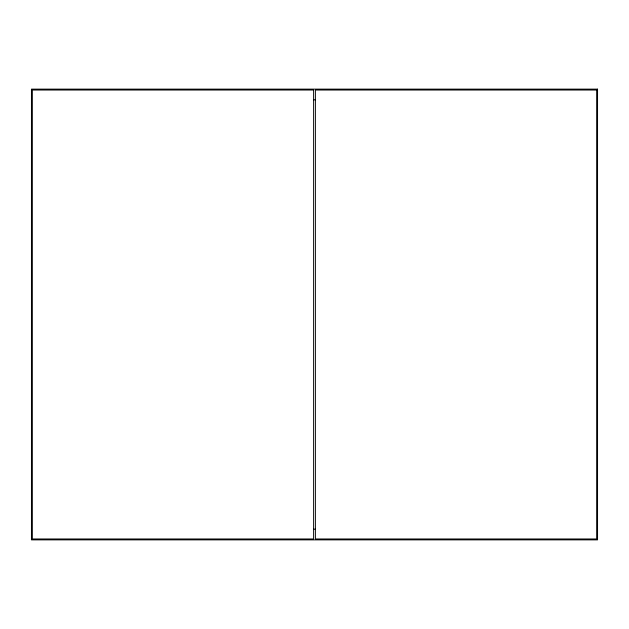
<?xml version="1.0" encoding="UTF-8"?>
<svg xmlns="http://www.w3.org/2000/svg" width="629" height="629" viewBox="0 0 629 629"><rect width="100%" height="100%" fill="white"/><g stroke="black" fill="none" stroke-linecap="round" stroke-linejoin="round"><path stroke-width="0.94" d="M313.517 99.83L315.483 99.83M313.517 529.17L315.483 529.17M597.55 89.129L31.45 89.129L31.45 539.871L597.55 539.871L597.55 89.129M313.612 90.026L32.338 90.026L32.338 538.974L313.612 538.974L313.612 90.026M596.662 90.026L315.388 90.026L315.388 538.974L596.662 538.974L596.662 90.026"/></g></svg>
